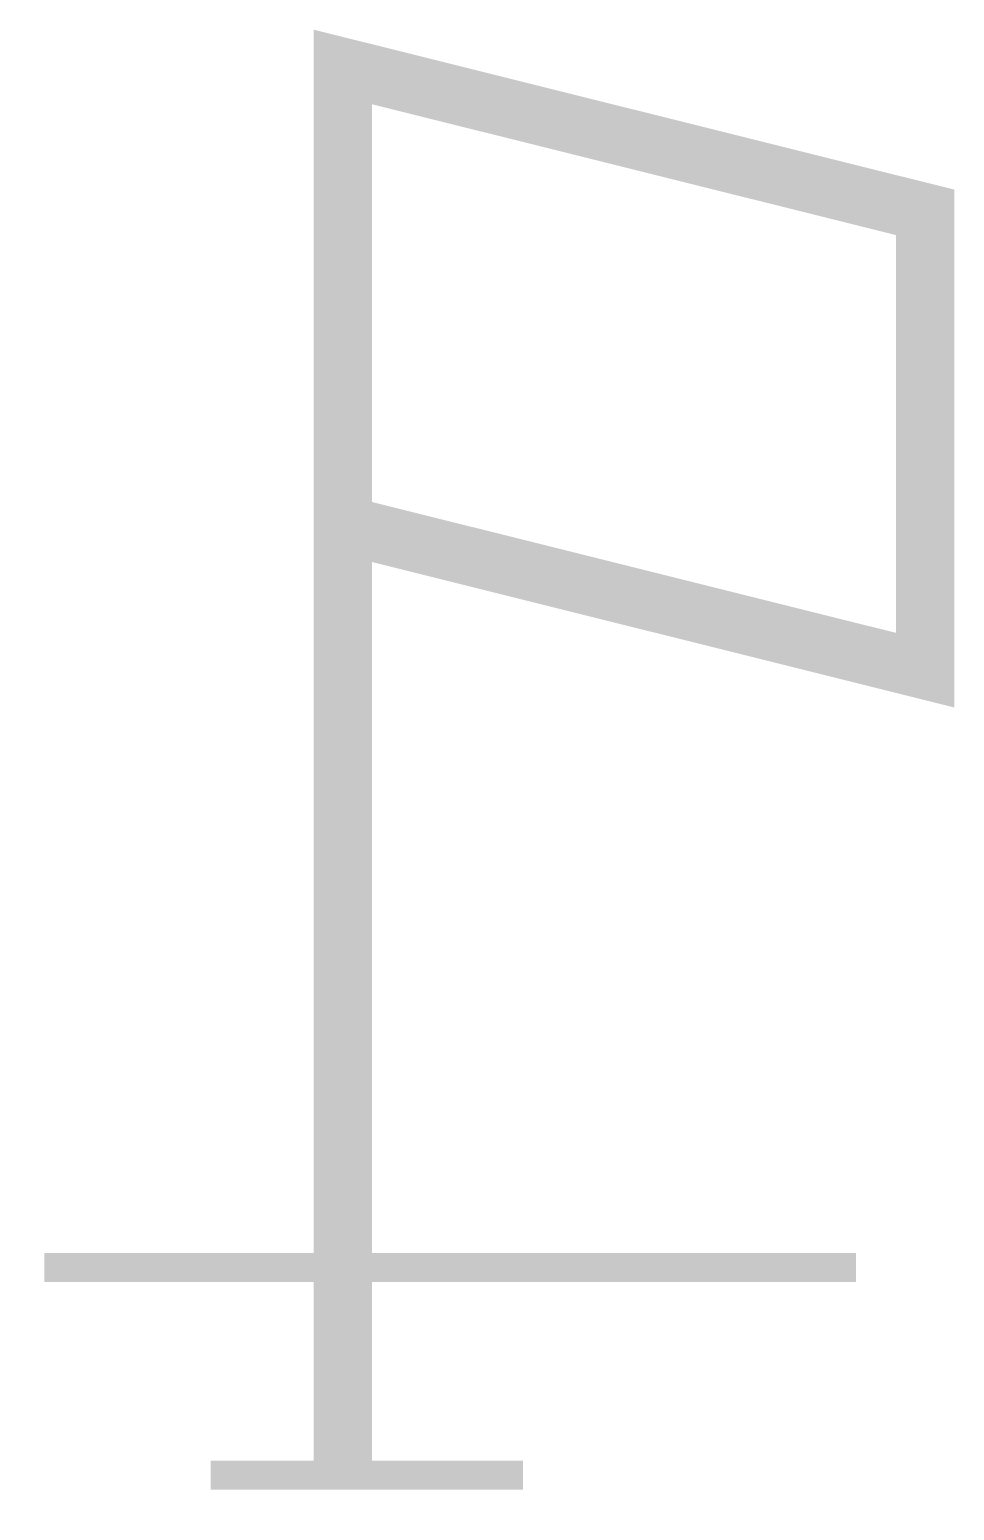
# Model space of a CAD drawing. Extents: x 0.02 to 1.6, y -0.02 to 2.52.
import ezdxf

# ---------------------------------------------------------------- set-up
doc = ezdxf.new("R2010")
doc.units = 0
doc.header["$MEASUREMENT"] = 0
doc.layers.get('0').update_dxf_attribs({"linetype": 'CONTINUOUS'})

msp = doc.modelspace()

# ---------------------------------------------------------------- linework, layer by layer
for points, const_width in [([(0.5549, 0.0294), (0.5549, 2.4575), (1.5549, 2.2078), (1.5549, 1.4218), (0.5549, 1.6716)], 0.1), ([(0.0424, 0.3965), (1.4359, 0.3965)], 0.05), ([(0.3282, 0.0397), (0.8642, 0.0397)], 0.05)]:
    msp.add_lwpolyline(points, dxfattribs=dict(const_width=const_width))

doc.saveas('drawing.dxf')
